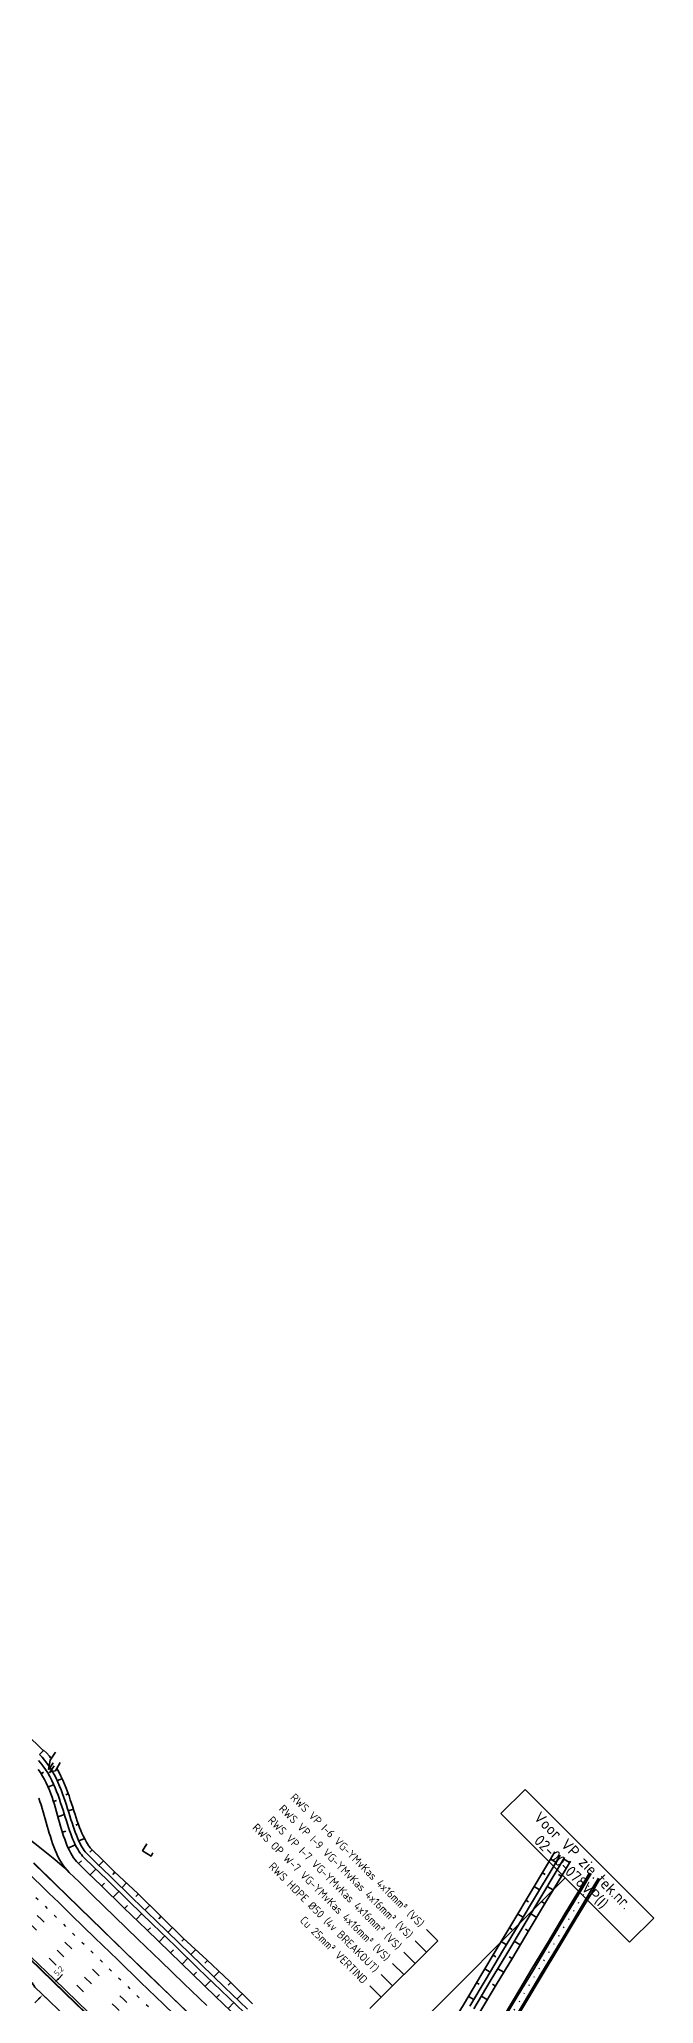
# Model space of a CAD drawing. Header units: metres. Extents: x 134219 to 139178, y 438661 to 444352.
# Drawn here: x 137961 to 138153, y 439793 to 440407 of the extents above; entities that cross this region are included whole.
import ezdxf
from ezdxf.enums import TextEntityAlignment as Align

# ---------------------------------------------------------------- set-up
doc = ezdxf.new("R2010")
doc.units = ezdxf.units.M
for name, pattern in [('13strp', [4, 1, -3]), ('30270strp', [3, 0.3, -2.7]), ('39strp', [12, 3, -9])]:
    doc.linetypes.add(name, pattern=pattern)
doc.layers.get('DEFPOINTS').update_dxf_attribs({"color": 193})
for name, color, linetype, lineweight in [('N-WE-KL-ET_LS_OV-T35', 3, 'Continuous', 35), ('N-WE-KL-ET_LS_OV_KABEL-G', 10, 'KL-LS-OV-N', 35), ('N-WE-KL-ET_LS_OV_KABEL-M', 7, 'Continuous', 18), ('N-WE-KL-ET_LS_OV_KABEL-T25', 7, 'Continuous', 25), ('Utd-ondergr-nw', 8, '13strp', 35), ('X-XX-AL-AANPIJLING-G', 7, 'Continuous', 18), ('X-XX-AL-AANPIJLING-S', 7, 'Continuous', 25)]:
    doc.layers.add(name, color=color, linetype=linetype, lineweight=lineweight)
doc.layers.add('Utd-weg-nw', color=8, linetype='Continuous')
doc.styles.add('ISO18', font='NLCS-ISO.ttf')
doc.styles.add('NLCS-ISO', font='NLCS-ISO.ttf')
doc.styles.add('NLCS_18', font='NLCS-ISO.ttf', dxfattribs={"height": 1.8})
doc.linetypes.add('KL-LS-OV-N', pattern='A,4,-1,[103,NLCS.SHX,S=0.75,R=0,X=0,Y=0],-1,4,-1.5,["0V",Standard,S=1,R=0,X=0,Y=-0.5],-3', length=14.5)
doc.dimstyles.new('NLCS_t18_pijl_Dimension_l3_h1', dxfattribs={"dimtxt": 1.8, "dimasz": 1.8, "dimexe": 2, "dimexo": 2, "dimgap": 0.7, "dimtad": 1, "dimdec": 1, "dimzin": 0, "dimdsep": 46, "dimtxsty": 'NLCS_18', "dimcen": 2.5, "dimdle": 2, "dimclrd": 256, "dimclre": 256, "dimclrt": 256, "dimadec": 1, "dimazin": 0, "dimtfac": 1, "dimtdec": 1, "dimtofl": 0, "dimtmove": 1, "dimatfit": 0, "dimfxl": 0, "dimtolj": 1, "dimtzin": 0, "dimlwd": 18, "dimlwe": 18, "dimarcsym": 0})
doc.dimstyles.new('UTD', dxfattribs={"dimtxt": 1.8, "dimasz": 1.8, "dimexe": 0, "dimexo": 0, "dimgap": 0.5, "dimtad": 1, "dimdec": 1, "dimzin": 1, "dimdsep": 46, "dimtxsty": 'ISO18', "dimcen": 2.5, "dimclrd": 256, "dimclre": 256, "dimclrt": 1, "dimadec": 0, "dimazin": 0, "dimtfac": 1, "dimtdec": 1, "dimtmove": 0, "dimatfit": 3, "dimfxl": 0, "dimlwd": -1, "dimlwe": -1, "dimarcsym": 0})

# ---------------------------------------------------------------- blocks, each defined once
blk = doc.blocks.new('*D497')
at = {"layer": 'DEFPOINTS', "color": 0, "transparency": 16777216}
for p in [(137965.45, 439799.28), (137961.83, 439795.56), (137961.83, 439795.56)]:
    blk.add_point(p, dxfattribs=at)
at = {"layer": 'N-WE-KL-ET_LS_OV_KABEL-M', "lineweight": 18, "transparency": 16777216}
for p, q in [((137965.45, 439799.28), (137966.88, 439797.88)), ((137961.83, 439795.56), (137963.26, 439794.17))]:
    blk.add_line(p, q, dxfattribs=at)
at = {"layer": 'N-WE-KL-ET_LS_OV_KABEL-M', "linetype": 'Continuous', "lineweight": 18, "transparency": 16777216}
for p, q in [((137966.71, 439800.57), (137967.96, 439801.86)), ((137960.58, 439794.28), (137959.32, 439792.99))]:
    blk.add_line(p, q, dxfattribs=at)
at = {"layer": 'N-WE-KL-ET_LS_OV_KABEL-M', "transparency": 16777216}
for points in [[(137966.49, 439800.78), (137966.92, 439800.36), (137965.45, 439799.28)], [(137960.36, 439794.49), (137960.79, 439794.07), (137961.83, 439795.56)]]:
    blk.add_solid(points, dxfattribs=at)
at = {"layer": 'N-WE-KL-ET_LS_OV_KABEL-M', "transparency": 16777216, "insert": (137966.83, 439802.98), "char_height": 1.8, "attachment_point": 5, "rotation": 45.73736, "style": 'NLCS_18'}
blk.add_mtext('\\A1;5.2', dxfattribs=at)

msp = doc.modelspace()

# ---------------------------------------------------------------- linework, layer by layer
at = {"layer": 'N-WE-KL-ET_LS_OV-T35'}
for p, q in [((138104.89, 439852.17), (138112.43, 439859.7)), ((138112.43, 439859.7), (138152.62, 439819.51)), ((138104.89, 439852.17), (138145.08, 439811.98)), ((138145.08, 439811.98), (138152.62, 439819.51))]:
    msp.add_line(p, q, dxfattribs=at)
at = {"layer": 'N-WE-KL-ET_LS_OV_KABEL-G', "elevation": 0.58, "flags": 128}
msp.add_lwpolyline([(137777.45, 439975.72), (137781.94, 439971.22), (137815.54, 439938.78), (137858.64, 439896.54), (137910.22, 439846.16), (137939.96, 439816.95), (137949.15, 439808.11), (137954.69, 439802.95), (137958.56, 439799.29), (137959.31, 439797.98), (138000, 439759.02), (138001.68, 439757.82), (138004.72, 439754.97), (138006.3, 439753.15), (138026.58, 439733.76), (138042.76, 439718.19)], dxfattribs=at)
at = {"layer": 'Utd-ondergr-nw', "linetype": 'Continuous'}
for p, q in [((137965.81, 439871.33), (137964.1, 439868.91)), ((137964.1, 439868.91), (137963.64, 439865.93)), ((137964.05, 439865.19), (137965.75, 439865.57)), ((137967.24, 439868.1), (137965.75, 439865.57))]:
    msp.add_line(p, q, dxfattribs=at)
at = {"layer": 'Utd-ondergr-nw', "linetype": 'Continuous', "flags": 128}
for points in [[(137921.24, 439911.62), (137927.89, 439905.14), (137935.05, 439898.16), (137942.21, 439891.19), (137949.38, 439884.21), (137956.54, 439877.23), (137961.98, 439871.92)], [(137960.76, 439870.66), (137962.11, 439872.03)], [(137960.76, 439870.66), (137961.59, 439869.8), (137962.37, 439868.9), (137963.09, 439867.98), (137963.92, 439866.81), (137964.67, 439865.62), (137965.35, 439864.42), (137965.98, 439863.21), (137966.55, 439862), (137967.07, 439860.79), (137967.56, 439859.59), (137968.01, 439858.39), (137968.44, 439857.19), (137968.84, 439856.01), (137969.22, 439854.84), (137969.59, 439853.69), (137969.94, 439852.56), (137970.29, 439851.45), (137970.63, 439850.36), (137970.97, 439849.3), (137971.3, 439848.28), (137971.64, 439847.29), (137971.98, 439846.34), (137972.32, 439845.44), (137972.66, 439844.59), (137973.01, 439843.79), (137973.36, 439843.04), (137973.71, 439842.36), (137974.05, 439841.74), (137974.4, 439841.18), (137974.73, 439840.69), (137975.06, 439840.26), (137975.38, 439839.89), (137975.85, 439839.4), (137978.75, 439836.59), (137982.84, 439832.6), (137989.97, 439825.66), (137997.12, 439818.73), (138004.27, 439811.8), (138011.43, 439804.88), (138018.6, 439797.96), (138025.78, 439791.05)], [(137962.1, 439872.03), (137963.03, 439871.11), (137963.9, 439870.16), (137964.27, 439869.64)], [(137960.42, 439865.99), (137961.14, 439864.97), (137961.79, 439863.92), (137962.39, 439862.85), (137962.93, 439861.75), (137963.44, 439860.65), (137963.9, 439859.53), (137964.33, 439858.4), (137964.74, 439857.26), (137965.11, 439856.12), (137965.47, 439854.98), (137965.81, 439853.84), (137966.14, 439852.71), (137966.46, 439851.58), (137966.77, 439850.46), (137967.08, 439849.36), (137967.39, 439848.27), (137967.7, 439847.2), (137968.02, 439846.16), (137968.34, 439845.14), (137968.68, 439844.16), (137969.02, 439843.2), (137969.38, 439842.29), (137969.76, 439841.42), (137970.15, 439840.59), (137970.56, 439839.81), (137970.98, 439839.08), (137971.43, 439838.4), (137971.89, 439837.77), (137972.37, 439837.2), (137972.95, 439836.59), (137975.93, 439833.69), (137980.02, 439829.71), (137987.16, 439822.76), (137994.31, 439815.82), (138001.46, 439808.89), (138008.63, 439801.97), (138015.8, 439795.05), (138022.97, 439788.14)], [(137960.49, 439868.78), (137961.21, 439867.94), (137961.89, 439867.08), (137962.67, 439865.98), (137963.38, 439864.86), (137964.03, 439863.72), (137964.62, 439862.56), (137965.17, 439861.4), (137965.68, 439860.24), (137966.15, 439859.07), (137966.59, 439857.9), (137967.01, 439856.73), (137967.4, 439855.57), (137967.78, 439854.42), (137968.15, 439853.28), (137968.5, 439852.15), (137968.85, 439851.04), (137969.19, 439849.95), (137969.53, 439848.89), (137969.87, 439847.85), (137970.21, 439846.84), (137970.55, 439845.87), (137970.9, 439844.94), (137971.26, 439844.05), (137971.62, 439843.21), (137971.99, 439842.42), (137972.36, 439841.69), (137972.74, 439841.01), (137973.12, 439840.4), (137973.5, 439839.84), (137973.88, 439839.34), (137974.26, 439838.89), (137974.77, 439838.36), (137977.7, 439835.51), (137981.79, 439831.53), (137988.93, 439824.59), (137996.08, 439817.65), (138003.23, 439810.72), (138010.39, 439803.8), (138017.56, 439796.88), (138024.74, 439789.97)], [(137962.1, 439865.15), (137961.33, 439864.65)], [(137966.25, 439866.24), (137966.81, 439865.19), (137967.47, 439863.92), (137968.07, 439862.66), (137968.62, 439861.41), (137969.12, 439860.16), (137969.59, 439858.93), (137970.03, 439857.71), (137970.42, 439856.5), (137970.8, 439855.31), (137971.17, 439854.14), (137971.54, 439853.01), (137971.89, 439851.89), (137972.23, 439850.81), (137972.57, 439849.77), (137972.93, 439848.76), (137973.29, 439847.8), (137973.66, 439846.9), (137974.05, 439846.05), (137974.44, 439845.26), (137974.82, 439844.53), (137975.17, 439843.86), (137975.49, 439843.25), (137975.8, 439842.7), (137976.1, 439842.23), (137976.38, 439841.83), (137976.63, 439841.5), (137976.87, 439841.23), (137977.29, 439840.8), (137980.14, 439838.02), (137984.21, 439834.02), (137991.52, 439827.25), (137998.62, 439820.27), (138005.72, 439813.29), (138013.01, 439806.5), (138020.26, 439799.68), (138027.36, 439792.7)], [(137965.24, 439861.25), (137963.51, 439860.48)], [(137966.35, 439862.43), (137967.85, 439863.13)], [(137969.01, 439858.08), (137969.8, 439858.36)], [(137944.99, 439854.49), (137945.86, 439853.66), (137946.74, 439852.84), (137948.24, 439851.51), (137949.76, 439850.22), (137951.32, 439848.95), (137952.9, 439847.7), (137954.49, 439846.47), (137956.09, 439845.24), (137957.69, 439844.03), (137959.3, 439842.81), (137960.9, 439841.58), (137962.49, 439840.35), (137964.06, 439839.1), (137965.61, 439837.82), (137967.13, 439836.52), (137968.62, 439835.18), (137970.08, 439833.81)], [(137960.58, 439857.02), (137960.95, 439855.97), (137961.31, 439854.9), (137961.65, 439853.81), (137961.97, 439852.72), (137962.29, 439851.61), (137962.61, 439850.5), (137962.92, 439849.39), (137963.23, 439848.27), (137963.54, 439847.16), (137963.87, 439846.06), (137964.2, 439844.97), (137964.54, 439843.89), (137964.9, 439842.83), (137965.28, 439841.78), (137965.69, 439840.76), (137966.11, 439839.77), (137966.57, 439838.81), (137967.06, 439837.87), (137967.58, 439836.98), (137968.14, 439836.12), (137968.74, 439835.3), (137969.39, 439834.53), (137970.08, 439833.81), (137973.14, 439830.83), (137977.23, 439826.84), (137984.37, 439819.89), (137991.52, 439812.95), (137998.68, 439806.02), (138005.85, 439799.09), (138013.02, 439792.17)], [(137966.11, 439856.27), (137965.17, 439855.94)], [(137968.6, 439851.84), (137966.56, 439851.21)], [(137969.79, 439853.05), (137971.37, 439853.54)], [(137969.04, 439846.71), (137967.96, 439846.34)], [(137972.11, 439848.55), (137972.91, 439848.82)], [(137971.98, 439842.44), (137969.78, 439841.37)], [(137973.09, 439843.62), (137974.87, 439844.43)], [(137976.52, 439840.15), (137977.23, 439840.85)], [(137996.23, 439839.94), (137995.65, 439838.92), (137992.99, 439840.55), (137994.28, 439842.68)], [(138088.36, 439784.4), (138093.5, 439792.98), (138098.63, 439801.56), (138103.77, 439810.14), (138108.91, 439818.72), (138114.05, 439827.3), (138119.19, 439835.87), (138121.78, 439840.2)], [(137958.94, 439836.71), (137966.1, 439829.73), (137969.16, 439826.75), (137973.25, 439822.76), (137980.4, 439815.81), (137987.56, 439808.86), (137994.72, 439801.92), (138001.89, 439794.99), (138009.07, 439788.07), (138016.25, 439781.15), (138023.44, 439774.24), (138027.78, 439770.08), (138030.65, 439767.33), (138032.12, 439765.92), (138033.25, 439764.83), (138040.48, 439757.92), (138047.71, 439751.03), (138054.96, 439744.15), (138062.23, 439737.29), (138069.51, 439730.44), (138076.8, 439723.61), (138081.06, 439719.63)], [(137958.99, 439836.76), (137966.15, 439829.78), (137969.21, 439826.8), (137973.3, 439822.81), (137980.45, 439815.86), (137987.6, 439808.91), (137994.77, 439801.97), (138001.94, 439795.04), (138009.11, 439788.12), (138016.3, 439781.2), (138023.49, 439774.29), (138027.83, 439770.13), (138030.69, 439767.38), (138032.17, 439765.97), (138033.3, 439764.88), (138040.53, 439757.97), (138047.76, 439751.08), (138055.01, 439744.2), (138062.28, 439737.34), (138069.55, 439730.49), (138076.84, 439723.66), (138081.1, 439719.68)], [(137973.89, 439837.45), (137972.98, 439836.56)], [(137978.38, 439834.85), (137976.61, 439833.03)], [(137979.38, 439835.97), (137980.78, 439837.39)], [(137983.66, 439833.18), (137984.34, 439833.89)], [(138095.17, 439791.98), (138100.31, 439800.56), (138105.45, 439809.14), (138110.58, 439817.72), (138115.72, 439826.29), (138120.86, 439834.87), (138123.45, 439839.2)], [(138096.45, 439791.21), (138101.59, 439799.79), (138106.73, 439808.37), (138111.87, 439816.94), (138117.01, 439825.52), (138122.15, 439834.1), (138124.74, 439838.43)], [(138098.33, 439790.09), (138103.47, 439798.66), (138108.61, 439807.24), (138113.75, 439815.82), (138118.88, 439824.4), (138124.02, 439832.98), (138126.61, 439837.31)], [(138104.33, 439786.49), (138109.47, 439795.07), (138114.61, 439803.65), (138119.75, 439812.22), (138124.89, 439820.8), (138130.03, 439829.38), (138132.62, 439833.71)], [(138104.76, 439786.23), (138109.9, 439794.81), (138115.04, 439803.39), (138120.18, 439811.97), (138125.32, 439820.55), (138130.46, 439829.12), (138133.05, 439833.45)], [(138118.7, 439833.16), (138117.86, 439833.66)], [(138122.1, 439836.95), (138120.43, 439837.95)], [(138122.86, 439833.17), (138123.8, 439832.61)], [(138124.5, 439838.02), (138126.37, 439836.89)], [(137981.07, 439830.45), (137980.19, 439829.54)], [(137985.54, 439827.88), (137983.77, 439826.06)], [(137986.55, 439828.99), (137988.01, 439830.5)], [(137990.91, 439826.3), (137991.68, 439827.1)], [(138107.12, 439784.82), (138112.26, 439793.4), (138117.4, 439801.98), (138122.54, 439810.55), (138127.68, 439819.13), (138132.82, 439827.71), (138135.41, 439832.04)], [(138107.55, 439784.56), (138112.69, 439793.14), (138117.83, 439801.72), (138122.97, 439810.3), (138128.11, 439818.88), (138133.25, 439827.45), (138135.84, 439831.78)], [(138116.97, 439828.37), (138115.29, 439829.37)], [(138119.36, 439829.44), (138121.23, 439828.32)], [(137988.24, 439823.48), (137987.36, 439822.57)], [(137992.72, 439820.91), (137990.95, 439819.09)], [(137993.72, 439822.02), (137995.24, 439823.59)], [(138113.56, 439824.58), (138112.72, 439825.08)], [(138114.22, 439820.86), (138116.09, 439819.74)], [(138117.72, 439824.59), (138118.66, 439824.03)], [(137995.42, 439816.52), (137994.54, 439815.6)], [(137998.06, 439819.31), (137998.81, 439820.08)], [(138000.9, 439815.06), (138002.37, 439816.58)], [(138108.42, 439816), (138107.58, 439816.5)], [(138111.83, 439819.79), (138110.15, 439820.79)], [(138112.58, 439816.01), (138113.52, 439815.45)], [(137999.9, 439813.95), (137998.13, 439812.12)], [(138002.6, 439809.56), (138001.72, 439808.64)], [(138005.22, 439812.33), (138005.94, 439813.08)], [(138008.09, 439808.11), (138009.6, 439809.67)], [(138106.69, 439811.21), (138105.02, 439812.21)], [(138109.08, 439812.28), (138110.95, 439811.16)], [(137957.72, 439806.8), (137964.88, 439799.83), (137972.05, 439792.87), (137979.23, 439785.92), (137986.42, 439778.97), (137993.61, 439772.03), (138000.81, 439765.1), (138008.02, 439758.17), (138012.36, 439754), (138015.23, 439751.25), (138022.45, 439744.33), (138029.67, 439737.41), (138036.89, 439730.49), (138044.11, 439723.57), (138051.33, 439716.65), (138058.54, 439709.73), (138065.49, 439703.07)], [(137957.76, 439806.85), (137964.93, 439799.88), (137972.1, 439792.92), (137979.28, 439785.97), (137986.47, 439779.02), (137993.66, 439772.08), (138000.86, 439765.15), (138008.07, 439758.22), (138012.41, 439754.06), (138015.28, 439751.3), (138022.5, 439744.38), (138029.72, 439737.46), (138036.94, 439730.54), (138044.16, 439723.62), (138051.37, 439716.7), (138058.59, 439709.78), (138065.54, 439703.12)], [(138007.08, 439807), (138005.32, 439805.17)], [(138009.8, 439802.61), (138008.91, 439801.69)], [(138012.47, 439805.45), (138013.26, 439806.27)], [(138015.28, 439801.16), (138016.9, 439802.84)], [(138101.55, 439802.63), (138099.88, 439803.63)], [(138103.28, 439807.42), (138102.45, 439807.92)], [(138103.94, 439803.7), (138105.81, 439802.58)], [(138107.45, 439807.43), (138108.38, 439806.87)], [(138014.28, 439800.05), (138012.51, 439798.22)], [(138019.71, 439798.55), (138020.54, 439799.41)], [(138098.14, 439798.84), (138097.31, 439799.34)], [(138102.31, 439798.85), (138103.24, 439798.29)], [(138016.99, 439795.66), (138016.11, 439794.75)], [(138021.48, 439793.11), (138019.72, 439791.28)], [(138022.48, 439794.22), (138024.1, 439795.9)], [(138096.41, 439794.05), (138094.74, 439795.06)], [(138098.8, 439795.12), (138100.67, 439794)]]:
    msp.add_lwpolyline(points, dxfattribs=at)
at = {"layer": 'Utd-ondergr-nw', "linetype": 'Continuous'}
for points in [[(137963.61, 439865.89), (137965.1, 439868.04)], [(137963.88, 439864.94), (137965.37, 439867.09)]]:
    msp.add_lwpolyline(points, dxfattribs=at)
at = {"layer": 'Utd-weg-nw', "linetype": '39strp', "flags": 128}
for points in [[(137356.11, 440404.11), (137361.65, 440398.71), (137368.81, 440391.73), (137375.97, 440384.75), (137383.13, 440377.77), (137390.29, 440370.79), (137397.45, 440363.81), (137404.61, 440356.83), (137411.78, 440349.85), (137418.94, 440342.87), (137426.1, 440335.9), (137433.26, 440328.92), (137440.42, 440321.94), (137447.58, 440314.96), (137454.74, 440307.98), (137461.91, 440301), (137469.07, 440294.02), (137476.23, 440287.04), (137483.39, 440280.06), (137490.55, 440273.08), (137497.71, 440266.1), (137504.87, 440259.12), (137512.04, 440252.14), (137519.2, 440245.16), (137526.36, 440238.18), (137533.52, 440231.2), (137540.68, 440224.22), (137547.84, 440217.24), (137555.01, 440210.26), (137562.17, 440203.29), (137566.39, 440199.17), (137569.33, 440196.31), (137576.49, 440189.33), (137583.65, 440182.35), (137590.81, 440175.37), (137597.97, 440168.39), (137605.14, 440161.41), (137612.3, 440154.43), (137619.46, 440147.45), (137626.62, 440140.47), (137633.78, 440133.49), (137640.94, 440126.51), (137648.1, 440119.53), (137655.27, 440112.55), (137662.43, 440105.57), (137669.59, 440098.59), (137676.75, 440091.61), (137683.91, 440084.63), (137691.07, 440077.65), (137698.23, 440070.67), (137705.4, 440063.7), (137712.56, 440056.72), (137713.13, 440056.16), (137719.72, 440049.74), (137726.88, 440042.76), (137734.04, 440035.78), (137741.2, 440028.8), (137748.37, 440021.82), (137755.53, 440014.84), (137762.69, 440007.86), (137769.85, 440000.88), (137777.01, 439993.9), (137784.17, 439986.92), (137791.33, 439979.94), (137798.5, 439972.96), (137805.66, 439965.98), (137812.82, 439959), (137819.98, 439952.02), (137827.14, 439945.04), (137834.3, 439938.06), (137841.46, 439931.09), (137848.63, 439924.11), (137855.79, 439917.13), (137862.95, 439910.15), (137870.11, 439903.17), (137877.27, 439896.19), (137884.43, 439889.21), (137891.59, 439882.23), (137898.76, 439875.25), (137905.92, 439868.27), (137913.08, 439861.29), (137920.24, 439854.31), (137927.4, 439847.33), (137932.84, 439842.03), (137934.56, 439840.35), (137941.73, 439833.37), (137948.89, 439826.39), (137956.05, 439819.41), (137959.11, 439816.43), (137963.21, 439812.44), (137970.37, 439805.48), (137977.53, 439798.52), (137984.71, 439791.57), (137991.89, 439784.63), (137999.07, 439777.7), (138006.27, 439770.77), (138013.47, 439763.85), (138017.81, 439759.69), (138020.68, 439756.93), (138027.9, 439750.01), (138035.12, 439743.09), (138042.34, 439736.17), (138049.55, 439729.25), (138056.77, 439722.33), (138063.99, 439715.41), (138070.94, 439708.75)], [(137358.55, 440406.61), (137364.09, 440401.22), (137371.25, 440394.24), (137378.41, 440387.26), (137385.57, 440380.28), (137392.73, 440373.3), (137399.9, 440366.32), (137407.06, 440359.34), (137414.22, 440352.36), (137421.38, 440345.38), (137428.54, 440338.4), (137435.7, 440331.42), (137442.86, 440324.44), (137450.03, 440317.46), (137457.19, 440310.48), (137464.35, 440303.5), (137471.51, 440296.52), (137478.67, 440289.55), (137485.83, 440282.57), (137492.99, 440275.59), (137500.16, 440268.61), (137507.32, 440261.63), (137514.48, 440254.65), (137521.64, 440247.67), (137528.8, 440240.69), (137535.96, 440233.71), (137543.13, 440226.73), (137550.29, 440219.75), (137557.45, 440212.77), (137564.61, 440205.79), (137568.83, 440201.67), (137571.77, 440198.81), (137578.93, 440191.83), (137586.09, 440184.85), (137593.26, 440177.87), (137600.42, 440170.89), (137607.58, 440163.91), (137614.74, 440156.94), (137621.9, 440149.96), (137629.06, 440142.98), (137636.22, 440136), (137643.39, 440129.02), (137650.55, 440122.04), (137657.71, 440115.06), (137664.87, 440108.08), (137672.03, 440101.1), (137679.19, 440094.12), (137686.35, 440087.14), (137693.52, 440080.16), (137700.68, 440073.18), (137707.84, 440066.2), (137715, 440059.22), (137715.57, 440058.66), (137722.16, 440052.24), (137729.32, 440045.26), (137736.49, 440038.28), (137743.65, 440031.3), (137750.81, 440024.32), (137757.97, 440017.35), (137765.13, 440010.37), (137772.29, 440003.39), (137779.45, 439996.41), (137786.62, 439989.43), (137793.78, 439982.45), (137800.94, 439975.47), (137808.1, 439968.49), (137815.26, 439961.51), (137822.42, 439954.53), (137829.58, 439947.55), (137836.75, 439940.57), (137843.91, 439933.59), (137851.07, 439926.61), (137858.23, 439919.63), (137865.39, 439912.65), (137872.55, 439905.67), (137879.71, 439898.69), (137886.88, 439891.71), (137894.04, 439884.74), (137901.2, 439877.76), (137908.36, 439870.78), (137915.52, 439863.8), (137922.68, 439856.82), (137929.85, 439849.84), (137935.29, 439844.53), (137937.01, 439842.86), (137944.17, 439835.88), (137951.33, 439828.9), (137958.49, 439821.92), (137961.55, 439818.94), (137965.65, 439814.95), (137972.8, 439807.99), (137979.97, 439801.03), (137987.14, 439794.09), (137994.32, 439787.15), (138001.5, 439780.22), (138008.69, 439773.29), (138015.89, 439766.38), (138020.23, 439762.21), (138023.1, 439759.46), (138030.32, 439752.54), (138037.54, 439745.62), (138044.76, 439738.7), (138051.98, 439731.78), (138059.19, 439724.86), (138066.41, 439717.94), (138073.36, 439711.28)], [(137353.67, 440401.6), (137359.2, 440396.2), (137366.36, 440389.22), (137373.53, 440382.25), (137380.69, 440375.27), (137387.85, 440368.29), (137395.01, 440361.31), (137402.17, 440354.33), (137409.33, 440347.35), (137416.49, 440340.37), (137423.66, 440333.39), (137430.82, 440326.41), (137437.98, 440319.43), (137445.14, 440312.45), (137452.3, 440305.47), (137459.46, 440298.49), (137466.62, 440291.51), (137473.79, 440284.53), (137480.95, 440277.55), (137488.11, 440270.57), (137495.27, 440263.59), (137502.43, 440256.61), (137509.59, 440249.63), (137516.76, 440242.66), (137523.92, 440235.68), (137531.08, 440228.7), (137538.24, 440221.72), (137545.4, 440214.74), (137552.56, 440207.76), (137559.72, 440200.78), (137563.95, 440196.66), (137566.89, 440193.8), (137574.05, 440186.82), (137581.21, 440179.84), (137588.37, 440172.86), (137595.53, 440165.88), (137602.69, 440158.9), (137609.85, 440151.92), (137617.02, 440144.94), (137624.18, 440137.96), (137631.34, 440130.98), (137638.5, 440124), (137645.66, 440117.02), (137652.82, 440110.05), (137659.98, 440103.07), (137667.15, 440096.09), (137674.31, 440089.11), (137681.47, 440082.13), (137688.63, 440075.15), (137695.79, 440068.17), (137702.95, 440061.19), (137710.12, 440054.21), (137710.69, 440053.65), (137717.28, 440047.23), (137724.44, 440040.25), (137731.6, 440033.27), (137738.76, 440026.29), (137745.92, 440019.31), (137753.08, 440012.33), (137760.25, 440005.35), (137767.41, 439998.37), (137774.57, 439991.39), (137781.73, 439984.41), (137788.89, 439977.44), (137796.05, 439970.46), (137803.21, 439963.48), (137810.38, 439956.5), (137817.54, 439949.52), (137824.7, 439942.54), (137831.86, 439935.56), (137839.02, 439928.58), (137846.18, 439921.6), (137853.34, 439914.62), (137860.51, 439907.64), (137867.67, 439900.66), (137874.83, 439893.68), (137881.99, 439886.7), (137889.15, 439879.72), (137896.31, 439872.74), (137903.47, 439865.76), (137910.64, 439858.78), (137917.8, 439851.8), (137924.96, 439844.82), (137930.4, 439839.52), (137932.12, 439837.85), (137939.28, 439830.87), (137946.44, 439823.89), (137953.61, 439816.91), (137956.66, 439813.93), (137960.76, 439809.93), (137967.93, 439802.97), (137975.1, 439796.01), (137982.27, 439789.06), (137989.45, 439782.11), (137996.64, 439775.18), (138003.84, 439768.25), (138011.05, 439761.33), (138015.39, 439757.16), (138018.26, 439754.41), (138025.48, 439747.49), (138032.69, 439740.57), (138039.91, 439733.65), (138047.13, 439726.73), (138054.35, 439719.81), (138061.57, 439712.88), (138068.51, 439706.22)]]:
    msp.add_lwpolyline(points, dxfattribs=at)
at = {"layer": 'Utd-weg-nw', "linetype": '13strp', "flags": 128}
msp.add_lwpolyline([(137825.02, 439957.2), (137832.18, 439950.22), (137839.35, 439943.24), (137846.51, 439936.26), (137853.67, 439929.28), (137860.83, 439922.3), (137867.99, 439915.32), (137875.15, 439908.34), (137882.31, 439901.36), (137889.48, 439894.38), (137896.64, 439887.4), (137903.8, 439880.42), (137910.96, 439873.44), (137918.12, 439866.46), (137925.28, 439859.48), (137932.44, 439852.51), (137937.89, 439847.2), (137939.61, 439845.53), (137946.77, 439838.55), (137953.93, 439831.57), (137961.09, 439824.59), (137964.15, 439821.61), (137968.25, 439817.62), (137975.4, 439810.66), (137982.56, 439803.71), (137989.73, 439796.77), (137996.9, 439789.83), (138004.09, 439782.9), (138011.28, 439775.98), (138018.47, 439769.06), (138022.81, 439764.9), (138025.68, 439762.15), (138032.9, 439755.23), (138040.12, 439748.31), (138047.34, 439741.39), (138054.55, 439734.47), (138061.77, 439727.55), (138068.99, 439720.63), (138075.94, 439713.97)], dxfattribs=at)
at = {"layer": 'Utd-weg-nw', "linetype": 'Continuous', "flags": 128}
for points in [[(137956.6, 439834.31), (137963.76, 439827.33), (137966.82, 439824.35), (137970.91, 439820.36), (137978.07, 439813.4), (137985.22, 439806.46), (137992.39, 439799.51), (137999.56, 439792.58), (138006.74, 439785.65), (138013.93, 439778.74), (138021.12, 439771.82), (138025.46, 439767.66), (138028.33, 439764.91), (138029.8, 439763.5), (138030.94, 439762.41), (138038.16, 439755.5), (138045.41, 439748.6), (138052.66, 439741.72), (138059.93, 439734.85), (138067.21, 439728), (138074.51, 439721.16), (138078.81, 439717.14)], [(137958.25, 439807.35), (137965.42, 439800.39), (137972.59, 439793.42), (137979.77, 439786.47), (137986.95, 439779.52), (137994.15, 439772.59), (138001.35, 439765.65), (138008.55, 439758.73), (138012.9, 439754.56), (138015.77, 439751.81), (138022.99, 439744.89), (138030.2, 439737.97), (138037.42, 439731.05), (138044.64, 439724.13), (138051.86, 439717.21), (138059.08, 439710.29), (138066.02, 439703.63)]]:
    msp.add_lwpolyline(points, dxfattribs=at)
at = {"layer": 'Utd-weg-nw', "linetype": '30270strp', "flags": 128}
msp.add_lwpolyline([(138112.2, 439700.36), (138109.33, 439702.93), (138106.46, 439705.51), (138104.75, 439707.03), (138097.31, 439713.71), (138094.21, 439716.48), (138093.1, 439717.53), (138092.04, 439718.63), (138091.03, 439719.78), (138090.08, 439720.98), (138089.22, 439722.19), (138088.4, 439723.45), (138087.65, 439724.74), (138086.97, 439726.07), (138086.34, 439727.42), (138085.78, 439728.81), (138085.29, 439730.22), (138084.92, 439731.47), (138084.87, 439731.65), (138084.51, 439733.1), (138084.22, 439734.57), (138084.01, 439736.05), (138083.86, 439737.53), (138083.79, 439738.83), (138083.79, 439739.03), (138083.78, 439740.52), (138083.85, 439742.01), (138083.99, 439743.5), (138084.2, 439744.98), (138084.44, 439746.24), (138084.48, 439746.45), (138084.83, 439747.9), (138085.25, 439749.33), (138085.73, 439750.75), (138086.27, 439752.09), (138086.86, 439753.42), (138087.52, 439754.71), (138088.24, 439755.97), (138090.41, 439759.6), (138090.53, 439759.79), (138095.66, 439768.37), (138097.74, 439771.83), (138100.8, 439776.95), (138105.94, 439785.53), (138111.08, 439794.1), (138116.22, 439802.68), (138121.36, 439811.26), (138126.5, 439819.84), (138131.64, 439828.42), (138134.23, 439832.74)], dxfattribs=at)
at = {"layer": 'X-XX-AL-AANPIJLING-S'}
for p, q in [((138085.19, 439812.45), (138081.66, 439815.99)), ((138063.98, 439791.24), (138085.19, 439812.45)), ((138078.12, 439805.38), (138074.58, 439808.92)), ((138081.66, 439808.92), (138078.12, 439812.45)), ((138074.58, 439801.85), (138071.05, 439805.38)), ((138067.51, 439794.78), (138063.98, 439798.31)), ((138071.05, 439798.31), (138067.51, 439801.85))]:
    msp.add_line(p, q, dxfattribs=at)

# ---------------------------------------------------------------- texts
at = {"layer": 'N-WE-KL-ET_LS_OV-T35', "style": 'NLCS-ISO'}
for s, p in [('Voor VP zie tek.nr.', (138129.25, 439836.33)), ('02-00-078VP(I)', (138125.63, 439832.71))]:
    msp.add_text(s, height=3.5, rotation=314.99885, dxfattribs=at).set_placement(p, align=Align.CENTER)
at = {"layer": 'N-WE-KL-ET_LS_OV_KABEL-T25', "style": 'NLCS-ISO'}
for s, p in [('RWS VP I-6 VG-YMvKas 4x16mm² (VS)', (138080.3, 439817.35)), ('RWS VP I-9 VG-YMvKas 4x16mm² (VS)', (138076.76, 439813.81)), ('RWS OP W-7 VG-YMvKas 4x16mm² (VS)', (138069.69, 439806.74)), ('RWS VP I-7 VG-YMvKas 4x16mm² (VS)', (138073.23, 439810.28)), ('RWS HDPE Ø50 (4v BREAKOUT)', (138066.16, 439803.2)), ('Cu 25mm² VERTIND', (138062.62, 439799.67))]:
    msp.add_text(s, height=2.5, rotation=314.99885, dxfattribs=at).set_placement(p, align=Align.MIDDLE_RIGHT)

# ---------------------------------------------------------------- dimensions: what is measured, and where the dimension line sits
at = {"layer": 'N-WE-KL-ET_LS_OV_KABEL-M'}
dim = msp.add_linear_dim(base=(137961.83, 439795.56), p1=(137965.45, 439799.28), p2=(137961.83, 439795.56), angle=225.73736, dimstyle='NLCS_t18_pijl_Dimension_l3_h1', dxfattribs=at)
dim.commit()
dim.dimension.update_dxf_attribs({"geometry": '*D497', "text_midpoint": (137967.97, 439801.87), "dimtype": 161})

# ---------------------------------------------------------------- leaders
at = {"layer": 'X-XX-AL-AANPIJLING-G'}
msp.add_leader([(138063.11, 439770.19), (138124.99, 439832.07)], dimstyle='UTD', override={"dimasz": 3.5, "dimfxl": 0}, dxfattribs=at)

doc.saveas('drawing.dxf')
